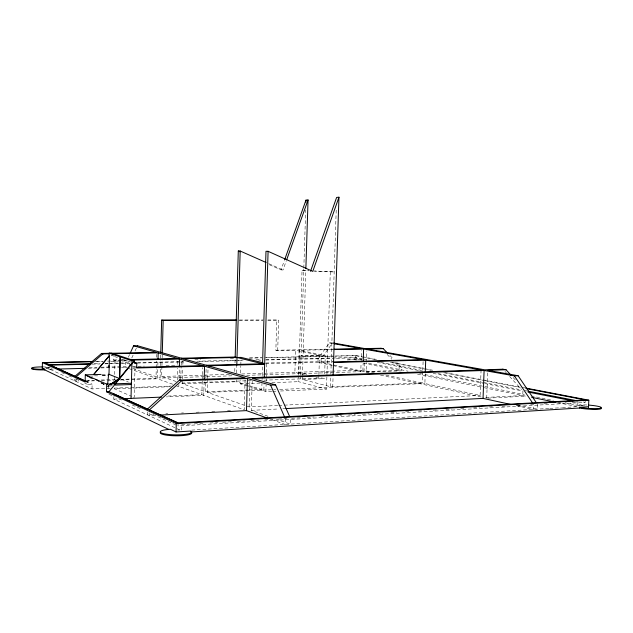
<?xml version="1.0" encoding="UTF-8"?>
<svg xmlns="http://www.w3.org/2000/svg" width="633" height="633" viewBox="0 0 633 633"><rect width="100%" height="100%" fill="white"/><g stroke="black" fill="none" stroke-linecap="round" stroke-linejoin="round"><path stroke-width="0.47" stroke-dasharray="3.17 2.37" d="M110.237 388.266L92.007 388.931L49.96 369.261L50.039 365.977M74.797 379.064L74.757 380.86L78.666 380.734M76.031 378.724L75.968 381.422L78.911 381.327M92.007 388.931L92.125 384.176L87.425 384.342L87.489 381.96L89.926 379.032M108.275 388.338L108.346 385.56M126.766 360.185L115.032 360.446L113.584 359.94L113.679 356.363M190.343 424.094L181.529 424.601L181.362 430.741L113.782 399.122L113.845 396.575M114.533 379.998L115.032 360.446M128.183 368.295L125.397 367.298L125.5 363.358L126.719 360.723M129.243 366.222L129.314 363.263L130.137 361.514M135.019 367.409L134.236 397.477L132.511 396.725M147.291 411.956L147.22 414.765L152.118 414.512M149.19 412.835L149.119 415.652L154.033 415.398M120.761 379.381L155.995 378.249L156.256 368.683M156.28 367.733L156.462 361.039M156.565 357.218L156.636 354.345M172.69 384.223L157.482 378.779L157.744 369.181M157.846 365.344L157.973 360.541M231.9 375.812L160.086 378.115L160.394 366.665M160.426 365.716L160.6 359.038M160.632 358.08L160.758 353.309M176.14 381.533L161.652 376.493L161.913 366.618M161.945 365.629L162.127 358.713M162.159 357.724L162.262 353.776M177.327 379.974L177.651 368.279M177.754 364.379L177.865 360.478M245.09 379.776L244.196 409.804L178.83 386.415L178.886 384.46M179.044 378.581L179.345 367.82M585.216 399.937L585.114 402.359L177.984 425.969L178.047 423.651M180.777 379.278L181.149 365.866M181.173 364.909L181.331 359.156M247.946 390.015L205.456 391.724L182.344 383.685L182.446 379.84M182.478 378.874L182.771 368.295M182.874 364.45L183.008 359.639M202.228 381.113L201.848 394.652L166.566 396.123M202.259 380.148L202.615 367.575M204.119 381.723L203.731 395.324L166.384 396.899M205.456 391.724L205.82 378.977M205.852 377.996L206.184 366.238M277.737 405.476L249.109 406.9L207.347 392.381L207.711 379.578M207.743 378.597L208.083 366.776M234.748 371.539L234.89 366.705M235.001 362.828L235.175 357.028M247.63 385.188L236.307 381.77L236.362 379.832M236.568 373.027L236.766 366.23M247.59 386.051L240.263 383.835L240.382 379.911M240.587 373.059L240.785 366.206M240.817 365.225L240.959 360.327M249.109 406.9L249.956 378.653M268.02 416.269L251.333 410.366L252.211 381.248M248.935 389.975L261.777 389.453L261.959 383.535M262.078 379.586L262.165 376.627M262.197 375.638L262.497 365.763M263.858 390.086L264.032 384.358M271.763 391.368L265.9 391.613L266.105 384.872M266.224 381.019L266.279 379.096M266.311 378.13L266.754 363.682M318.89 374.412L319.515 355.184L295.579 350.286L275.853 350.231L276.787 319.934L267.933 319.95M277.705 350.627L278.639 320.211L276.787 319.934M285.309 418.65L285.127 424.442L271.328 419.505M304.441 374.696L294.883 372.323L295.579 350.286M306.807 374.277L298.412 372.212L299.108 350.223L333.322 349.582M313.731 271.043L330.291 271.818L326.47 389.089L298.523 381.691L298.713 375.788M298.744 374.807L302.044 270.489L308.738 270.734M300.303 378.898L300.398 375.986M300.43 375.013L303.785 269.009M303.816 268.028L305.66 209.982M422.757 371.302L422.338 382.989L330.434 386.692L302.345 379.428L302.439 376.5M302.471 375.527L305.802 270.592M263.945 380.18L318.771 378.249L318.866 375.369M324.674 373.826L325.267 355.532L299.108 350.223M330.434 386.692L330.822 374.847M330.853 373.858L336.21 210.164M332.729 387.277L333.069 376.793M354.361 359.631L354.425 357.89L334.857 358.357M362.321 358.784L355.54 357.463L355.596 355.73L334.889 356.197M355.999 360.177L356.15 355.524L265.385 357.566M264.365 374.768L360.778 371.666L361.071 363.033M361.103 362.076L361.49 350.563M374.412 372.671L362.907 370.194L363.136 363.453M395.142 362.598L399.154 366.689L399.027 370.44L364.03 371.563L364.323 362.946M368.992 372.639L366.103 372.014L366.396 363.366M366.428 362.408L366.824 350.872M366.103 372.014L401.18 370.875L401.314 367.116L396.614 362.329M422.789 370.329L423.176 359.623M481.08 369.941L480.115 395.419L424.87 383.535L425.226 373.755M486.706 398.204L487.687 372.275M537.354 404.186L537.156 409.155L518.118 405.025M577.929 401.86L577.731 406.695L558.623 402.817M586.791 404.978A12.787 1.662 4.2 0 0 579.551 404.938L579.519 405.65L574.986 406.141M269.444 264.768L281.012 269.887L284.344 260.59M281.012 269.887L283.014 269.982L286.306 260.764M128.341 357.21L129.551 354.583M131.767 358.009L133.405 354.504M135.035 350.999L137.084 346.623M364.03 371.563L321.042 362.226L321.153 358.689L332.578 342.88L329.334 342.904L318.067 358.761L317.956 362.313L332.23 365.431M90.535 378.297L92.363 376.105M52.863 368.762L53.125 369.174L49.96 369.261M109.264 385.236L107.586 386.328L112.35 385.719M107.444 386.265L109.058 385.236M107.832 386.328L112.539 385.719M177.699 430.044L179.63 429.926M191.696 430.108L548.787 408.451M549.76 408.396L561.392 407.692M562.365 407.628L574.97 406.869M194.26 423.873L204.048 423.311M209.919 422.971L217.752 422.528M222.65 422.243L231.464 421.736M237.335 421.404L245.169 420.953M251.04 420.613L258.873 420.162M264.752 419.829L272.578 419.378M278.457 419.038L287.026 418.548M300.295 417.788L290.452 418.35L290.27 424.134L276.368 419.22M307.187 417.392L314.071 416.997M320.963 416.601L327.854 416.205M334.746 415.81L341.63 415.414M348.522 415.019L355.414 414.623M362.298 414.235L369.189 413.84M377.062 413.389L382.973 413.048M390.846 412.597L396.749 412.257M405.603 411.751L410.524 411.466M418.405 411.015L424.308 410.675M433.162 410.168L438.083 409.883M445.956 409.432L451.867 409.092M460.721 408.586L465.643 408.301M473.516 407.85L479.426 407.51M489.262 406.948L493.202 406.718M502.056 406.212L506.978 405.935M516.821 405.365L520.761 405.144M530.604 404.574L533.556 404.408L533.358 409.393L516.267 405.658M544.119 403.799L548.946 403.522M557.641 403.023L562.476 402.746M572.129 402.192L575.998 401.971M165.83 413.808L167.785 413.713M181.505 413.009L183.459 412.906M196.198 412.257L199.134 412.107M211.865 411.458L214.809 411.308M227.54 410.651L230.483 410.5M485.638 397.445L522.771 395.546L522.945 391.044L485.297 383.638M251.333 410.366L278.939 408.942M282.888 408.736L284.858 408.633M487.687 398.149L525.881 396.179L483.201 387.523M278.726 405.429L480.115 395.419M272.736 391.329L276.645 391.162M280.554 391.004L326.47 389.089M113.782 399.122L119.526 398.877M207.347 392.381L275.664 389.604M279.596 389.445L424.87 383.535M114.177 388.124L171.258 386.035M240.263 383.835L260.013 383.107M271.866 382.672L298.523 381.691M170.032 386.739L114.312 388.797L131.648 396.345M176.876 386.486L178.83 386.415M181.647 383.076L251.166 380.631M182.344 383.685L236.307 381.77M302.345 379.428L324.515 378.645L319.855 377.497M85.914 382.008L87.489 381.96M161.652 376.493L203.098 375.195M204.087 375.163L229.747 374.364M241.592 373.992L263.304 373.312M264.293 373.28L294.883 372.323M298.412 372.212L362.907 370.194M86.499 380.48L94.333 380.227M101.185 380.006L115.863 379.539M246.656 375.337L263.383 374.799M85.787 381.106L95.607 380.789M101.502 380.591L106.415 380.433M107.396 380.401L114.272 380.18M120.159 379.99L157.482 378.779M102.016 375.575L107.657 375.401M97.656 375.86L93.549 375.828M102.364 375.717L108.955 375.519M102.048 374.388L107.689 374.222M48.67 369.672L50.735 369.617M46.035 368.002L49.77 367.908M46.019 368.62L51.621 368.469M89.071 367.52L96.96 367.314M100.908 367.211L126.568 366.554M132.487 366.404L144.332 366.103M166.036 365.55L174.922 365.32M265.702 363.002L332.808 361.285M88.288 368.264L97.078 368.034M100.987 367.931L120.515 367.425M121.496 367.401L125.397 367.298M133.167 367.1L135.145 367.045M265.583 363.666L332.657 361.926M94.238 363.635L100.149 363.5M105.086 363.382L108.037 363.31M109.026 363.287L130.722 362.772M137.622 362.614L182.977 361.538M196.784 361.214L243.127 360.114M255.946 359.813L260.875 359.694M265.813 359.584L331.874 358.017M332.863 357.993L355.54 357.463M92.189 364.149L100.03 363.967M104.928 363.848L129.314 363.263M137.219 363.081L179.717 362.06M180.706 362.036L185.643 361.918M199.482 361.593L242.961 360.549M258.77 360.177L260.749 360.13M265.694 360.011L333.876 358.381M319.515 355.184L301.039 355.588L303.088 356.023L325.267 355.532M113.584 359.94L118.458 359.837M119.439 359.813L124.313 359.71M96.683 361.356L102.601 361.229M107.539 361.119L118.387 360.873M119.376 360.85L126.284 360.691M249.6 357.922L261.445 357.653M95.274 361.617L103.163 361.443M111.052 361.261L127.811 360.881M194.869 359.37L200.78 359.235M230.365 358.563L236.283 358.428M249.101 358.143L261.92 357.851M265.86 357.764L333.908 356.221M113.703 355.469L111.408 355.517L118.751 357.985M275.853 350.231L332.99 349.171M239.393 319.989L263.012 319.958M239.163 320.274L262.853 320.235M267.783 320.235L278.639 320.211M330.291 271.818L334.192 271.921L314.609 271.003M302.044 270.489L308.864 270.813M329.334 342.904L333.338 343.616M356.15 355.524L361.965 356.64M362.938 356.822L376.508 359.433M392.025 362.408L424.015 368.548M424.98 368.73L432.743 370.226M445.339 372.639L482.18 379.713M483.153 379.903L520.959 387.159M521.924 387.341L524.836 387.902M355.596 355.73L376.912 359.837M390.474 362.448L431.168 370.281M443.765 372.702L484.451 380.536M485.424 380.726L520.302 387.436M363.287 358.974L369.102 360.114M380.726 362.385L421.412 370.345M437.878 373.565L482.433 382.277M483.406 382.467L521.181 389.857M525.058 390.616L526.996 390.996M583.175 401.979L585.114 402.359M354.425 357.89L362.036 359.386M377.268 362.385L421.586 371.104M433.17 373.383L484.332 383.448M579.551 404.938L584.045 405.832M368.351 363.184L408.063 371.175M419.687 373.51L524.306 394.549M531.087 395.91L553.369 400.396M564.992 402.73L579.519 405.65A12.787 1.67 4.2 0 1 586.759 405.698M363.421 363.215L401.18 370.875M417.582 374.206L482.243 387.325M385.908 375.147L422.338 382.989M380.56 375.155L483.683 397.548M333.18 365.637L360.778 371.666M315.907 377.545L318.771 378.249M248.571 385.473L261.777 389.453M248.5 386.336L265.9 391.613M122.422 359.228L130.683 362.013M132.843 368.485L160.086 378.115M129.108 368.628L155.995 378.249M121.433 379.294L128.38 382.055M268.732 263.66L283.014 269.982M85.882 381.359L92.125 384.176M61.757 372.536L64.408 373.755M68.839 375.788L71.489 377.015M75.92 379.048L78.579 380.267M84.775 383.115L87.425 384.342M108.931 394.224L114.312 396.701M118.798 398.758L121.489 400.001M132.25 404.946L142.116 409.48M152.877 414.425L177.984 425.969M100.631 382.759L104.888 384.951M101.502 382.783L104.049 384.278M101.383 382.791L105.537 385.283M101.454 382.823L105.561 385.291M389.912 355.485L393.267 358.903M387.111 354.417L391.795 359.196M513.141 377.513L515.721 380.346M504.96 371.389L506.289 372.845M509.62 376.485L521.616 389.588M348.372 359.995A8.672 0.878 2.2 0 1 359.346 360.019M347.691 360.122A8.672 0.878 2.2 0 1 351.426 359.267A8.672 0.878 2.2 0 1 361.878 359.766M45.307 367.583A10.611 1.203 0.1 0 1 51.558 368.161M42.609 366.918A10.611 1.195 0.1 0 1 49.952 367.298"/><path stroke-width="0.95" d="M42.284 368.715L42.427 362.582L92.742 361.451M42.3 368.097L44.761 369.276L44.745 369.894A10.611 1.203 0.1 0 1 34.506 369.537A10.611 1.203 0.1 0 1 32.125 368.359M588.516 407.462L588.817 400.183L176.267 423.556L106.502 391.772L106.692 384.104L85.305 374.878L85.131 382.039L42.427 362.582M108.797 367.496L108.844 365.581M109.09 356.007L93.581 374.641L109.09 356.007L109.161 353.198L111.463 353.159L134.425 360.723L134.354 363.247L136.783 363.192L136.665 367.979L204.554 366.183L204.174 379.784M108.987 374.34L109.446 356.126M120.104 356.83L119.55 378.542L110.174 384.769L119.7 378.605L120.262 356.885L109.161 353.198M131.007 398.394L131.973 360.778L120.262 356.885M158.005 359.584L158.187 352.866L111.978 353.728M160.782 352.359L161.652 320.1L236.441 319.989M162.293 352.787L163.164 320.393L161.652 320.1M176.037 431.951L170.459 429.285A15.746 2.849 0.5 0 0 161.312 432.893A15.746 2.849 0.5 0 0 181.774 434.697A15.746 2.849 0.5 0 0 190.62 431.057L176.037 431.951L176.267 423.556M179.368 366.839L179.59 359.014L131.656 360.074M208.107 365.795L264.641 364.307L235.175 357.028L238.301 251L240.176 251.024L266.058 262.473M236.797 365.257L240.176 251.024M267.648 418.191L246.482 410.619L247.448 378.502L181.592 380.734L179.55 380.037L147.362 409.155L113.916 394.027M262.56 363.793L265.987 251.293L268.091 251.309L312.773 271.399L338.956 197.211L336.629 197.417L310.526 271.296M264.238 377.672L268.091 251.309M305.905 202.117L305.968 200.147L308.049 199.965L305.866 268.629M333.132 374.886L338.956 197.211M363.2 361.53L363.619 349.012L334.295 349.558M425.289 371.8L425.716 360.074L333.536 362.495M510.578 404.408L483.042 398.394L484.103 370.479L252.298 378.336L275.64 384.959L289.653 416.546M190.588 431.983L579.527 408.016L579.559 407.288L588.548 406.734M107.626 384.413L108.631 374.198L119.7 378.605M284.676 259.657L305.968 200.147M286.638 259.846L308.049 199.965M129.963 353.705L133.603 345.8L137.567 345.768M106.502 391.772L109.003 391.677L134.425 360.723L131.973 360.778M181.592 380.734L149.269 410.018L177.944 422.979M74.86 376.374L101.557 353.451L156.691 352.431L133.603 345.8M76.071 376.92L102.862 353.902L109.026 353.784M110.055 384.722L119.55 378.542L109.865 384.722M160.917 415.042L246.482 410.619M285.839 408.586L483.042 398.394M123.348 398.719L161.47 397.105M270.457 385.109L275.64 384.959M514.17 375.836L518.118 375.733L536.254 402.564M131.355 384.516L115.435 385.078L115.071 383.638L131.49 363.659L131.893 363.801M179.55 380.037L245.153 377.838L158.187 352.866M502.966 369.205L484.736 369.822L366.887 348.949L383.21 348.648L387.23 352.747M511.203 375.393L506.036 369.735L487.766 370.352L518.118 375.733M106.692 384.104L131.387 383.258M101.106 374.419L85.305 374.878L92.117 378.384M136 367.377L202.671 365.637M58.014 369.047L85.36 368.343M206.216 365.257L264.238 363.746M333.219 361.957L423.176 359.623M47.894 364.735L90.29 363.73M90.226 364.197L50.054 365.162L85.882 381.359M181.362 358.199L235.175 357.028M129.179 359.599L177.92 358.531M183.04 358.674L241.046 357.392L262.94 362.749M92.315 361.688L44.983 362.756L85.716 381.161M333.971 349.155L361.554 348.641L334.311 343.79M381.09 348.285L364.806 348.585L333.528 343.046M163.164 320.393L236.204 320.282M380.9 348.285L383.21 348.648M502.752 369.213L506.036 369.735M363.619 349.012L481.08 369.941L249.98 377.679L137.488 345.745M484.103 370.479L514.368 375.875L532.456 402.778M525.809 388.084L588.817 400.183M526.118 388.559L585.216 399.937L178.071 422.876L109.003 391.677M527.962 391.186L577.367 400.847M527.977 392.033L573.126 400.918M531.657 397.35L555.734 402.232M247.448 378.502L270.608 385.157L284.913 417.74M134.014 362.258L136.783 363.192M101.818 353.451L103.124 353.894M179.867 380.029L181.9 380.718M101.557 353.451L102.862 353.902M238.301 251L240.081 251.792M43.099 369.102L168.647 429.348M98.954 381.295L95.702 379.365M600.812 407.905A12.787 1.67 4.2 0 1 595.052 409.401A12.787 1.67 4.2 0 1 579.527 408.016M588.437 405.08A12.787 1.662 4.2 0 1 600.408 408.238A12.787 1.662 4.2 0 1 579.559 407.288M191.609 432.711A15.746 2.864 0.5 0 1 175.586 435.789A15.746 2.864 0.5 0 1 160.466 432.307M44.761 369.276A10.611 1.195 0.1 0 1 31.713 368.216A10.611 1.195 0.1 0 1 42.609 366.918"/></g></svg>
